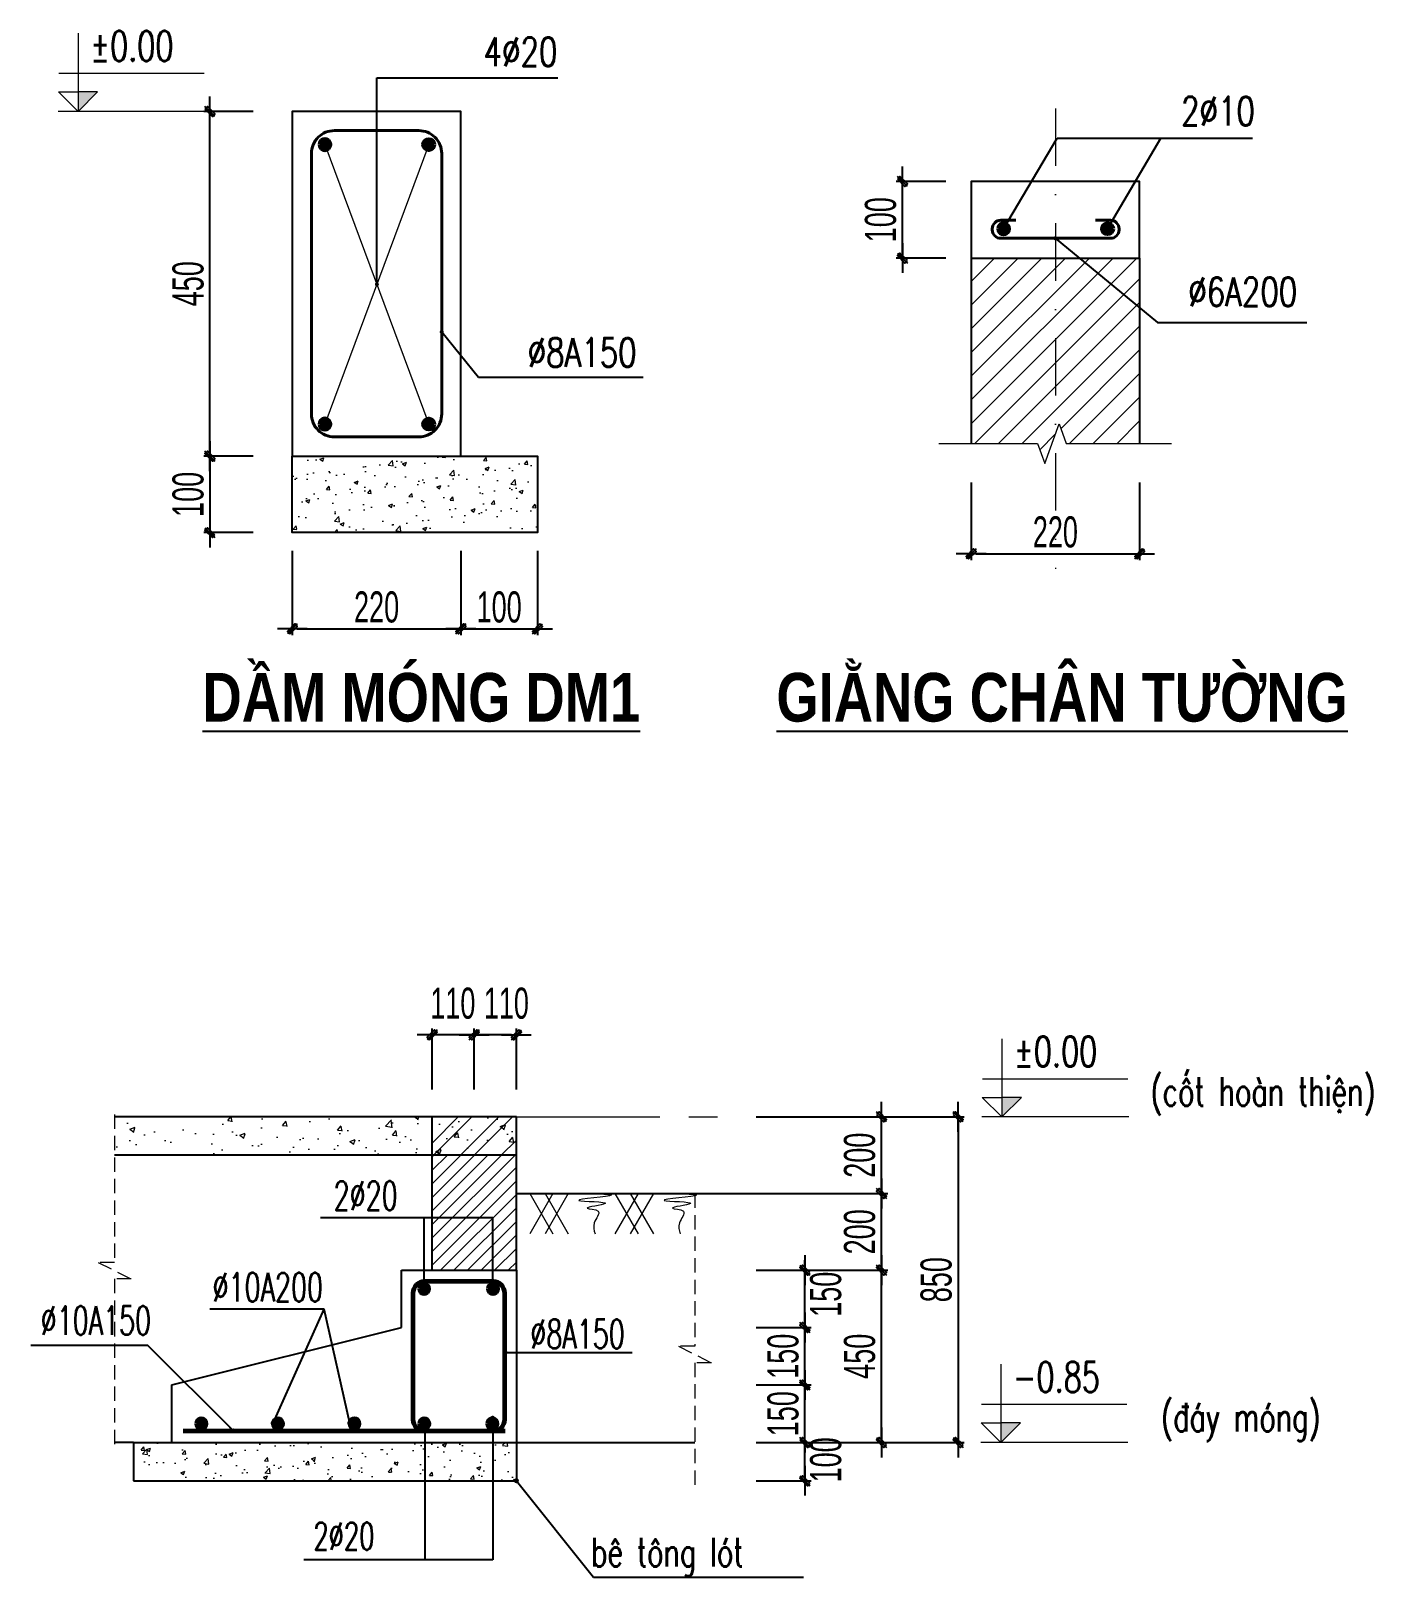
# Model space of a CAD drawing. Header units: millimetres. Extents: x 596422 to 1674380, y -367470 to 58862.
# Drawn here: x 1097898 to 1104902, y -51058 to -42983 of the extents above; entities that cross this region are included whole.
import ezdxf
from ezdxf.enums import TextEntityAlignment as Align

# ---------------------------------------------------------------- set-up
doc = ezdxf.new("R2010")
doc.units = ezdxf.units.MM
doc.header["$LTSCALE"] = 600
doc.header["$MEASUREMENT"] = 0
for name, pattern in [('CENTERX2', [4, 2.5, -0.5, 0.5, -0.5]), ('DASHDOT', [1, 0.5, -0.25, 0, -0.25]), ('HIDDEN', [0.375, 0.25, -0.125])]:
    doc.linetypes.add(name, pattern=pattern)
doc.layers.get('0').update_dxf_attribs({"lineweight": 0})
doc.layers.get('Defpoints').update_dxf_attribs({"lineweight": 0})
for name, color, linetype, lineweight in [('EG Dim', 8, 'Continuous', 18), ('EG Text2', 7, 'Continuous', 18), ('ISO', 33, 'Continuous', 15), ('LC Dim', 8, 'Continuous', 18), ('LC Hatch', 252, 'Continuous', 9), ('LC Hatch @ 1', 252, 'Continuous', 9), ('LC Khac', 4, 'Continuous', 9), ('LC Net dam2', 6, 'Continuous', 40), ('LC Net dam3', 1, 'Continuous', 60), ('LC Net manh', 9, 'Continuous', 5), ('LC Net thay', 7, 'Continuous', 25), ('LC Net truc', 79, 'DASHDOT', 13), ('LC Text1', 3, 'Continuous', 20), ('LC Text2', 7, 'Continuous', 25), ('MANH', 35, 'HIDDEN', 5)]:
    doc.layers.add(name, color=color, linetype=linetype, lineweight=lineweight)
doc.layers.add('Kichthuoc', color=9, linetype='Continuous')
doc.styles.add('EG 1', font='VHAVANB.TTF')
doc.styles.add('HOATBIF', font='hoatbif.shx', dxfattribs={"width": 0.65})
doc.styles.add('LC 3', font='vnsimli.shx', dxfattribs={"width": 0.75})
doc.styles.add('LC3', font='VHARIALB.TTF', dxfattribs={"width": 0.8})
doc.dimstyles.new('1-100', dxfattribs={"dimscale": 300, "dimtxt": 1.2, "dimasz": 0.25, "dimexe": 0.5, "dimexo": 0, "dimgap": 0.3, "dimtad": 1, "dimdec": 0, "dimzin": 0, "dimdsep": 46, "dimtxsty": 'HOATBIF', "dimblk1": 'DOT', "dimblk2": 'DOT', "dimsah": 1, "dimcen": -1, "dimdle": 1, "dimclrd": 256, "dimclre": 256, "dimclrt": 4, "dimadec": 3, "dimazin": 2, "dimtfac": 0.333333, "dimtdec": 0, "dimtix": 1, "dimtmove": 2, "dimatfit": 3, "dimldrblk": 'DOT', "dimfxl": 1, "dimtvp": 0.833333, "dimtolj": 1, "dimtzin": 0, "dimarcsym": 0})
doc.dimstyles.new('1-60', dxfattribs={"dimscale": 60, "dimtxt": 2.5, "dimasz": 0.35, "dimexe": 0.5, "dimexo": 0, "dimgap": 0.8, "dimtad": 1, "dimdec": 0, "dimzin": 0, "dimdsep": 46, "dimtxsty": 'HOATBIF', "dimblk1": 'DOT', "dimblk2": 'DOT', "dimsah": 1, "dimcen": -1, "dimdle": 1, "dimclrd": 256, "dimclre": 256, "dimclrt": 4, "dimadec": 3, "dimazin": 2, "dimtfac": 0.333333, "dimtdec": 0, "dimtix": 1, "dimtmove": 2, "dimatfit": 3, "dimldrblk": 'DOT', "dimfxl": 1, "dimtvp": 0.833333, "dimtolj": 1, "dimtzin": 0, "dimarcsym": 0})

# ---------------------------------------------------------------- blocks, each defined once
blk = doc.blocks.new('DOT')
at = {"layer": 'Kichthuoc'}
blk.add_line((-3, 0), (3, 0), dxfattribs=at)
at = {"layer": 'Kichthuoc', "color": 4}
blk.add_line((-1, -1), (1, 1), dxfattribs=at)
blk.add_lwpolyline([(0.5, 1), (-1, -0.5), (-0.5, -1), (1, 0.5)], close=True, dxfattribs=at)
blk = doc.blocks.new('*D1152')
at = {"layer": 'Defpoints', "color": 0, "transparency": 16777216}
for p in [(1101685, -50354.6), (1101939.9, -50354.6), (1101685, -50554.6)]:
    blk.add_point(p, dxfattribs=at)
at = {"layer": 'EG Dim', "lineweight": -2, "transparency": 16777216}
for p, q in [((1101685, -50354.6), (1101972.4, -50354.6)), ((1101939.9, -50528.6), (1101939.9, -50380.6)), ((1101685, -50554.6), (1101972.4, -50554.6))]:
    blk.add_line(p, q, dxfattribs=at)
at = {"layer": 'EG Dim', "lineweight": -2, "transparency": 16777216, "xscale": 26, "yscale": 26, "zscale": 26}
for p, rotation in [((1101939.9, -50354.6), 90), ((1101939.9, -50554.6), 270)]:
    blk.add_blockref('DOT', p, dxfattribs=dict(at, rotation=rotation))
at = {"layer": 'EG Dim', "color": 4, "transparency": 16777216, "insert": (1102049.2, -50445.6), "char_height": 162.5, "attachment_point": 5, "rotation": 90, "style": 'HOATBIF'}
blk.add_mtext('\\A1;100', dxfattribs=at)
blk = doc.blocks.new('_Dot')
at = {"color": 0, "linetype": 'ByBlock', "lineweight": -2}
blk.add_line((-0.5, 0), (-1, 0), dxfattribs=at)
at = {"color": 0, "linetype": 'ByBlock', "const_width": 0.5}
blk.add_lwpolyline([(-0.25, 0, 1), (0.25, 0, 1)], format="xyb", close=True, dxfattribs=at)
blk = doc.blocks.new('*D1153')
at = {"layer": 'Defpoints', "color": 0, "transparency": 16777216}
for p in [(1101685, -50054.6), (1101939.9, -50054.6), (1101685, -50354.6)]:
    blk.add_point(p, dxfattribs=at)
at = {"layer": 'EG Dim', "lineweight": -2, "transparency": 16777216}
for p, q in [((1101685, -50054.6), (1101972.4, -50054.6)), ((1101939.9, -50028.6), (1101939.9, -50002.6)), ((1101939.9, -50354.6), (1101939.9, -50054.6)), ((1101685, -50354.6), (1101972.4, -50354.6)), ((1101939.9, -50380.6), (1101939.9, -50406.6))]:
    blk.add_line(p, q, dxfattribs=at)
at = {"layer": 'EG Dim', "lineweight": -2, "transparency": 16777216, "xscale": 26, "yscale": 26, "zscale": 26}
for p, rotation in [((1101939.9, -50054.6), 270), ((1101939.9, -50354.6), 90)]:
    blk.add_blockref('DOT', p, dxfattribs=dict(at, rotation=rotation))
at = {"layer": 'EG Dim', "color": 4, "transparency": 16777216, "insert": (1101826.1, -50204.6), "char_height": 162.5, "attachment_point": 5, "rotation": 90, "style": 'HOATBIF'}
blk.add_mtext('\\A1;150', dxfattribs=at)
blk = doc.blocks.new('*D1154')
at = {"layer": 'Defpoints', "color": 0, "transparency": 16777216}
for p in [(1101685, -49754.6), (1101939.9, -49754.6), (1101685, -50054.6)]:
    blk.add_point(p, dxfattribs=at)
at = {"layer": 'EG Dim', "lineweight": -2, "transparency": 16777216}
for p, q in [((1101939.9, -49728.6), (1101939.9, -49702.6)), ((1101685, -49754.6), (1101972.4, -49754.6)), ((1101939.9, -50054.6), (1101939.9, -49754.6)), ((1101685, -50054.6), (1101972.4, -50054.6)), ((1101939.9, -50080.6), (1101939.9, -50106.6))]:
    blk.add_line(p, q, dxfattribs=at)
at = {"layer": 'EG Dim', "lineweight": -2, "transparency": 16777216, "xscale": 26, "yscale": 26, "zscale": 26}
for p, rotation in [((1101939.9, -49754.6), 270), ((1101939.9, -50054.6), 90)]:
    blk.add_blockref('DOT', p, dxfattribs=dict(at, rotation=rotation))
at = {"layer": 'EG Dim', "color": 4, "transparency": 16777216, "insert": (1101826.1, -49904.6), "char_height": 162.5, "attachment_point": 5, "rotation": 90, "style": 'HOATBIF'}
blk.add_mtext('\\A1;150', dxfattribs=at)
blk = doc.blocks.new('*D1155')
at = {"layer": 'Defpoints', "color": 0, "transparency": 16777216}
for p in [(1101685, -49454.6), (1101939.9, -49454.6), (1101685, -49754.6)]:
    blk.add_point(p, dxfattribs=at)
at = {"layer": 'EG Dim', "lineweight": -2, "transparency": 16777216}
for p, q in [((1101939.9, -49428.6), (1101939.9, -49402.6)), ((1101685, -49454.6), (1101972.4, -49454.6)), ((1101939.9, -49754.6), (1101939.9, -49454.6)), ((1101685, -49754.6), (1101972.4, -49754.6)), ((1101939.9, -49780.6), (1101939.9, -49806.6))]:
    blk.add_line(p, q, dxfattribs=at)
at = {"layer": 'EG Dim', "lineweight": -2, "transparency": 16777216, "xscale": 26, "yscale": 26, "zscale": 26}
for p, rotation in [((1101939.9, -49454.6), 270), ((1101939.9, -49754.6), 90)]:
    blk.add_blockref('DOT', p, dxfattribs=dict(at, rotation=rotation))
at = {"layer": 'EG Dim', "color": 4, "transparency": 16777216, "insert": (1102049.2, -49580.8), "char_height": 162.5, "attachment_point": 5, "rotation": 90, "style": 'HOATBIF'}
blk.add_mtext('\\A1;150', dxfattribs=at)
blk = doc.blocks.new('*D1156')
at = {"layer": 'Defpoints', "color": 0, "transparency": 16777216}
for p in [(1101685, -49454.6), (1102339.9, -49454.6), (1101685, -50354.6)]:
    blk.add_point(p, dxfattribs=at)
at = {"layer": 'EG Dim', "lineweight": -2, "transparency": 16777216}
for p, q in [((1101685, -49454.6), (1102372.4, -49454.6)), ((1102339.9, -50328.6), (1102339.9, -49480.6)), ((1101685, -50354.6), (1102372.4, -50354.6))]:
    blk.add_line(p, q, dxfattribs=at)
at = {"layer": 'EG Dim', "lineweight": -2, "transparency": 16777216, "xscale": 26, "yscale": 26, "zscale": 26}
for p, rotation in [((1102339.9, -49454.6), 90), ((1102339.9, -50354.6), 270)]:
    blk.add_blockref('DOT', p, dxfattribs=dict(at, rotation=rotation))
at = {"layer": 'EG Dim', "color": 4, "transparency": 16777216, "insert": (1102226.1, -49904.6), "char_height": 162.5, "attachment_point": 5, "rotation": 90, "style": 'HOATBIF'}
blk.add_mtext('\\A1;450', dxfattribs=at)
blk = doc.blocks.new('*D1157')
at = {"layer": 'Defpoints', "color": 0, "transparency": 16777216}
for p in [(1101685, -49054.6), (1102339.9, -49054.6), (1101685, -49454.6)]:
    blk.add_point(p, dxfattribs=at)
at = {"layer": 'EG Dim', "lineweight": -2, "transparency": 16777216}
for p, q in [((1101685, -49054.6), (1102372.4, -49054.6)), ((1102339.9, -49428.6), (1102339.9, -49080.6)), ((1101685, -49454.6), (1102372.4, -49454.6))]:
    blk.add_line(p, q, dxfattribs=at)
at = {"layer": 'EG Dim', "lineweight": -2, "transparency": 16777216, "xscale": 26, "yscale": 26, "zscale": 26}
for p, rotation in [((1102339.9, -49054.6), 90), ((1102339.9, -49454.6), 270)]:
    blk.add_blockref('DOT', p, dxfattribs=dict(at, rotation=rotation))
at = {"layer": 'EG Dim', "color": 4, "transparency": 16777216, "insert": (1102226.1, -49254.6), "char_height": 162.5, "attachment_point": 5, "rotation": 90, "style": 'HOATBIF'}
blk.add_mtext('\\A1;200', dxfattribs=at)
blk = doc.blocks.new('*D1158')
at = {"layer": 'Defpoints', "color": 0, "transparency": 16777216}
for p in [(1101685, -48654.6), (1102339.9, -48654.6), (1101685, -49054.6)]:
    blk.add_point(p, dxfattribs=at)
at = {"layer": 'EG Dim', "lineweight": -2, "transparency": 16777216}
for p, q in [((1101685, -48654.6), (1102372.4, -48654.6)), ((1102339.9, -49028.6), (1102339.9, -48680.6)), ((1101685, -49054.6), (1102372.4, -49054.6))]:
    blk.add_line(p, q, dxfattribs=at)
at = {"layer": 'EG Dim', "lineweight": -2, "transparency": 16777216, "xscale": 26, "yscale": 26, "zscale": 26}
for p, rotation in [((1102339.9, -48654.6), 90), ((1102339.9, -49054.6), 270)]:
    blk.add_blockref('DOT', p, dxfattribs=dict(at, rotation=rotation))
at = {"layer": 'EG Dim', "color": 4, "transparency": 16777216, "insert": (1102226.1, -48854.6), "char_height": 162.5, "attachment_point": 5, "rotation": 90, "style": 'HOATBIF'}
blk.add_mtext('\\A1;200', dxfattribs=at)
blk = doc.blocks.new('*D1159')
at = {"layer": 'Defpoints', "color": 0, "transparency": 16777216}
for p in [(1100212.9, -48225.6), (1100212.9, -48511.8), (1100432.9, -48511.8)]:
    blk.add_point(p, dxfattribs=at)
at = {"layer": 'EG Dim', "lineweight": -2, "transparency": 16777216}
for p, q in [((1100212.9, -48511.8), (1100212.9, -48193.1)), ((1100432.9, -48511.8), (1100432.9, -48193.1)), ((1100406.9, -48225.6), (1100238.9, -48225.6))]:
    blk.add_line(p, q, dxfattribs=at)
at = {"layer": 'EG Dim', "lineweight": -2, "transparency": 16777216, "xscale": 26, "yscale": 26, "zscale": 26, "rotation": 180}
blk.add_blockref('DOT', (1100212.9, -48225.6), dxfattribs=at)
at = {"layer": 'EG Dim', "lineweight": -2, "transparency": 16777216, "xscale": 26, "yscale": 26, "zscale": 26}
blk.add_blockref('DOT', (1100432.9, -48225.6), dxfattribs=at)
at = {"layer": 'EG Dim', "color": 4, "transparency": 16777216, "insert": (1100380.6, -48061.6), "char_height": 162.5, "attachment_point": 5, "style": 'HOATBIF'}
blk.add_mtext('\\A1;110', dxfattribs=at)
blk = doc.blocks.new('*D1163')
at = {"layer": 'Defpoints', "color": 0, "transparency": 16777216}
for p in [(1101685, -48654.6), (1101685, -50354.6), (1102739.9, -50354.6)]:
    blk.add_point(p, dxfattribs=at)
at = {"layer": 'EG Dim', "lineweight": -2, "transparency": 16777216}
for p, q in [((1101685, -48654.6), (1102772.4, -48654.6)), ((1102739.9, -48680.6), (1102739.9, -50328.6)), ((1101685, -50354.6), (1102772.4, -50354.6))]:
    blk.add_line(p, q, dxfattribs=at)
at = {"layer": 'EG Dim', "lineweight": -2, "transparency": 16777216, "xscale": 26, "yscale": 26, "zscale": 26}
for p, rotation in [((1102739.9, -48654.6), 90), ((1102739.9, -50354.6), 270)]:
    blk.add_blockref('DOT', p, dxfattribs=dict(at, rotation=rotation))
at = {"layer": 'EG Dim', "color": 4, "transparency": 16777216, "insert": (1102626.1, -49504.6), "char_height": 162.5, "attachment_point": 5, "rotation": 90, "style": 'HOATBIF'}
blk.add_mtext('\\A1;850', dxfattribs=at)
blk = doc.blocks.new('theptron1')
at = {"layer": 'LC Net dam3'}
for p, q in [((-0.5, 0), (0.5, 0)), ((-0.35, 0.35), (0.35, -0.35)), ((0.35, 0.35), (-0.35, -0.35)), ((0, 0.5), (0, -0.5))]:
    blk.add_line(p, q, dxfattribs=at)
blk.add_circle((0, 0), 0.5, dxfattribs=at)
blk = doc.blocks.new('*U347')
at = {"layer": 'LC Dim', "xscale": 37.50000000004875, "yscale": 37.50000000004875, "zscale": 37.50000000004875}
blk.add_blockref('theptron1', (0, 0), dxfattribs=at)
blk = doc.blocks.new('*U345')
at = {"layer": 'LC Dim', "xscale": 25.0000000000325, "yscale": 25.0000000000325, "zscale": 25.0000000000325}
blk.add_blockref('theptron1', (0, 0), dxfattribs=at)
blk = doc.blocks.new('mat dat')
at = {"layer": 'LC Net manh'}
for p, q in [((2, 0), (3.73, -3)), ((3.73, 0), (2, -3)), ((3.15, 0), (4.88, -3)), ((4.88, 0), (3.15, -3))]:
    blk.add_line(p, q, dxfattribs=at)
blk.add_spline([(0, 0), (-1.21, -0.12), (1.21, -0.52), (-0.75, -0.75), (0.58, -1.1), (-0.23, -1.33), (0.06, -2.19), (0, -3)], degree=3, dxfattribs=at)
blk = doc.blocks.new('CT')
at = {"layer": 'LC Khac'}
blk.add_hatch(color=252, dxfattribs=at).paths.add_polyline_path([(3.25, 1.6), (1.64, 1.6), (1.64, 0)])
at = {"layer": 'LC Khac', "color": 9, "ltscale": 50}
for p, q in [((0.05, 3.14), (12, 3.14)), ((12.09, 0), (0, 0))]:
    blk.add_line(p, q, dxfattribs=at)
for points in [[(1.64, 6.43), (1.64, 0)], [(1.64, 0), (0.03, 1.6), (1.64, 1.6)], [(1.64, 0), (3.25, 1.6), (1.64, 1.6)]]:
    blk.add_lwpolyline(points, dxfattribs=at)
at = {"layer": 'LC Khac', "color": 3, "style": 'LC 3', "width": 0.75}
blk.add_attdef('CT', (1.91, 3.5), '', height=2.2, dxfattribs=at)
blk = doc.blocks.new('*D1164')
at = {"layer": 'Defpoints', "color": 0, "transparency": 16777216}
for p in [(1099992.9, -48225.6), (1099992.9, -48511.8), (1100212.9, -48511.8)]:
    blk.add_point(p, dxfattribs=at)
at = {"layer": 'EG Dim', "lineweight": -2, "transparency": 16777216}
for p, q in [((1099992.9, -48511.8), (1099992.9, -48193.1)), ((1100212.9, -48511.8), (1100212.9, -48193.1)), ((1100186.9, -48225.6), (1100018.9, -48225.6))]:
    blk.add_line(p, q, dxfattribs=at)
at = {"layer": 'EG Dim', "lineweight": -2, "transparency": 16777216, "xscale": 26, "yscale": 26, "zscale": 26, "rotation": 180}
blk.add_blockref('DOT', (1099992.9, -48225.6), dxfattribs=at)
at = {"layer": 'EG Dim', "lineweight": -2, "transparency": 16777216, "xscale": 26, "yscale": 26, "zscale": 26}
blk.add_blockref('DOT', (1100212.9, -48225.6), dxfattribs=at)
at = {"layer": 'EG Dim', "color": 4, "transparency": 16777216, "insert": (1100101.1, -48061.6), "char_height": 162.5, "attachment_point": 5, "style": 'HOATBIF'}
blk.add_mtext('\\A1;110', dxfattribs=at)
blk = doc.blocks.new('thep tron 2')
at = {"layer": 'LC Net dam3'}
for p, q in [((-0.41, 0.5), (0.41, 0.5)), ((0.29, 0.79), (-0.29, 0.21)), ((-0.29, 0.79), (0.29, 0.21)), ((0, 0.91), (0, 0.09))]:
    blk.add_line(p, q, dxfattribs=at)
blk.add_circle((0, 0.5), 0.408, dxfattribs=at)
blk = doc.blocks.new('*D1165')
at = {"layer": 'Defpoints', "color": 0, "transparency": 16777216}
for p in [(1102449.2, -43768.7), (1102675.2, -43768.7), (1102675.2, -44168.9)]:
    blk.add_point(p, dxfattribs=at)
at = {"layer": 'EG Dim', "lineweight": -2, "transparency": 16777216}
for p, q in [((1102675.2, -43768.7), (1102416.7, -43768.7)), ((1102449.2, -44142.9), (1102449.2, -43794.7)), ((1102675.2, -44168.9), (1102416.7, -44168.9))]:
    blk.add_line(p, q, dxfattribs=at)
at = {"layer": 'EG Dim', "lineweight": -2, "transparency": 16777216, "xscale": 26, "yscale": 26, "zscale": 26}
for p, rotation in [((1102449.2, -43768.7), 90), ((1102449.2, -44168.9), 270)]:
    blk.add_blockref('DOT', p, dxfattribs=dict(at, rotation=rotation))
at = {"layer": 'EG Dim', "color": 4, "transparency": 16777216, "insert": (1102335.5, -43968.8), "char_height": 162.5, "attachment_point": 5, "rotation": 90, "style": 'HOATBIF'}
blk.add_mtext('\\A1;100', dxfattribs=at)
blk = doc.blocks.new('*D1166')
at = {"layer": 'Defpoints', "color": 0, "transparency": 16777216}
for p in [(1102807.8, -45341.4), (1103688.1, -45341.4), (1103688.1, -45714)]:
    blk.add_point(p, dxfattribs=at)
at = {"layer": 'EG Dim', "lineweight": -2, "transparency": 16777216}
for p, q in [((1102807.8, -45341.4), (1102807.8, -45746.5)), ((1103688.1, -45341.4), (1103688.1, -45746.5)), ((1102833.8, -45714), (1103662.1, -45714))]:
    blk.add_line(p, q, dxfattribs=at)
at = {"layer": 'EG Dim', "lineweight": -2, "transparency": 16777216, "xscale": 26, "yscale": 26, "zscale": 26, "rotation": 180}
blk.add_blockref('DOT', (1102807.8, -45714), dxfattribs=at)
at = {"layer": 'EG Dim', "lineweight": -2, "transparency": 16777216, "xscale": 26, "yscale": 26, "zscale": 26}
blk.add_blockref('DOT', (1103688.1, -45714), dxfattribs=at)
at = {"layer": 'EG Dim', "color": 4, "transparency": 16777216, "insert": (1103248, -45600.2), "char_height": 162.5, "attachment_point": 5, "style": 'HOATBIF'}
blk.add_mtext('\\A1;220', dxfattribs=at)
blk = doc.blocks.new('*D1167')
at = {"layer": 'Defpoints', "color": 0, "transparency": 16777216}
for p in [(1098832.7, -43403.2), (1099058.7, -43403.2), (1099058.7, -45203.2)]:
    blk.add_point(p, dxfattribs=at)
at = {"layer": 'EG Dim', "lineweight": -2, "transparency": 16777216}
for p, q in [((1099058.7, -43403.2), (1098800.2, -43403.2)), ((1098832.7, -45177.2), (1098832.7, -43429.2)), ((1099058.7, -45203.2), (1098800.2, -45203.2))]:
    blk.add_line(p, q, dxfattribs=at)
at = {"layer": 'EG Dim', "lineweight": -2, "transparency": 16777216, "xscale": 26, "yscale": 26, "zscale": 26}
for p, rotation in [((1098832.7, -43403.2), 90), ((1098832.7, -45203.2), 270)]:
    blk.add_blockref('DOT', p, dxfattribs=dict(at, rotation=rotation))
at = {"layer": 'EG Dim', "color": 4, "transparency": 16777216, "insert": (1098718.9, -44303.2), "char_height": 162.5, "attachment_point": 5, "rotation": 90, "style": 'HOATBIF'}
blk.add_mtext('\\A1;450', dxfattribs=at)
blk = doc.blocks.new('*D1168')
at = {"layer": 'Defpoints', "color": 0, "transparency": 16777216}
for p in [(1099262.8, -45698.5), (1100143.1, -45698.5), (1100143.1, -46106)]:
    blk.add_point(p, dxfattribs=at)
at = {"layer": 'EG Dim', "lineweight": -2, "transparency": 16777216}
for p, q in [((1099262.8, -45698.5), (1099262.8, -46138.5)), ((1100143.1, -45698.5), (1100143.1, -46138.5)), ((1099288.8, -46106), (1100117.1, -46106))]:
    blk.add_line(p, q, dxfattribs=at)
at = {"layer": 'EG Dim', "lineweight": -2, "transparency": 16777216, "xscale": 26, "yscale": 26, "zscale": 26, "rotation": 180}
blk.add_blockref('DOT', (1099262.8, -46106), dxfattribs=at)
at = {"layer": 'EG Dim', "lineweight": -2, "transparency": 16777216, "xscale": 26, "yscale": 26, "zscale": 26}
blk.add_blockref('DOT', (1100143.1, -46106), dxfattribs=at)
at = {"layer": 'EG Dim', "color": 4, "transparency": 16777216, "insert": (1099703, -45992.2), "char_height": 162.5, "attachment_point": 5, "style": 'HOATBIF'}
blk.add_mtext('\\A1;220', dxfattribs=at)
blk = doc.blocks.new('*D1169')
at = {"layer": 'Defpoints', "color": 0, "transparency": 16777216}
for p in [(1099058.7, -45203.2), (1098832.7, -45603.2), (1099058.7, -45603.2)]:
    blk.add_point(p, dxfattribs=at)
at = {"layer": 'EG Dim', "lineweight": -2, "transparency": 16777216}
for p, q in [((1099058.7, -45203.2), (1098800.2, -45203.2)), ((1098832.7, -45229.2), (1098832.7, -45577.2)), ((1099058.7, -45603.2), (1098800.2, -45603.2))]:
    blk.add_line(p, q, dxfattribs=at)
at = {"layer": 'EG Dim', "lineweight": -2, "transparency": 16777216, "xscale": 26, "yscale": 26, "zscale": 26}
for p, rotation in [((1098832.7, -45203.2), 90), ((1098832.7, -45603.2), 270)]:
    blk.add_blockref('DOT', p, dxfattribs=dict(at, rotation=rotation))
at = {"layer": 'EG Dim', "color": 4, "transparency": 16777216, "insert": (1098718.9, -45403.2), "char_height": 162.5, "attachment_point": 5, "rotation": 90, "style": 'HOATBIF'}
blk.add_mtext('\\A1;100', dxfattribs=at)
blk = doc.blocks.new('*D1170')
at = {"layer": 'Defpoints', "color": 0, "transparency": 16777216}
for p in [(1100143.1, -45698.5), (1100543.1, -45698.5), (1100543.1, -46106)]:
    blk.add_point(p, dxfattribs=at)
at = {"layer": 'EG Dim', "lineweight": -2, "transparency": 16777216}
for p, q in [((1100143.1, -45698.5), (1100143.1, -46138.5)), ((1100543.1, -45698.5), (1100543.1, -46138.5)), ((1100169.1, -46106), (1100517.1, -46106))]:
    blk.add_line(p, q, dxfattribs=at)
at = {"layer": 'EG Dim', "lineweight": -2, "transparency": 16777216, "xscale": 26, "yscale": 26, "zscale": 26, "rotation": 180}
blk.add_blockref('DOT', (1100143.1, -46106), dxfattribs=at)
at = {"layer": 'EG Dim', "lineweight": -2, "transparency": 16777216, "xscale": 26, "yscale": 26, "zscale": 26}
blk.add_blockref('DOT', (1100543.1, -46106), dxfattribs=at)
at = {"layer": 'EG Dim', "color": 4, "transparency": 16777216, "insert": (1100343.1, -45992.2), "char_height": 162.5, "attachment_point": 5, "style": 'HOATBIF'}
blk.add_mtext('\\A1;100', dxfattribs=at)
blk = doc.blocks.new('TIEUDE1')
at = {"layer": 'EG Text2', "color": 7, "style": 'EG 1'}
blk.add_attdef('TIªU§Ò', text='', height=5, dxfattribs=at).set_placement((0, 0), align=Align.BOTTOM_CENTER)
blk.add_attdef('TL', text='', height=3, dxfattribs=at).set_placement((0, -2), align=Align.TOP_CENTER)

msp = doc.modelspace()

# ---------------------------------------------------------------- hatches: boundary and pattern name
at = {"layer": 'LC Hatch'}
h = msp.add_hatch(dxfattribs=at)
h.set_pattern_fill('AR-CONC', color=256, scale=30, style=0)
h.set_pattern_definition([(50, (1099482.82, -45603.22), (215.178, -18.826), [22.5, -247.5]), (355, (1099482.82, -45603.22), (-41.625, 225.658), [18, -198]), (100.451, (1099500.75, -45604.78), (173.553, 206.83), [19.122, -210.343]), (46.184, (1099482.82, -45543.22), (320.17, -49.656), [33.75, -371.25]), (96.636, (1099509.5, -45547.35), (280.4, 292.235), [28.68, -315.514]), (351.184, (1099482.8, -45543.2), (280.4, 292.24), [27, -297]), (21, (1099512.82, -45558.22), (179.072, -120.786), [22.5, -247.5]), (326, (1099512.82, -45558.22), (72.995, 217.545), [18, -198]), (71.451, (1099527.74, -45568.28), (252.067, 96.76), [19.122, -210.343]), (37.5, (1099482.816, -45603.215), (3.648, 99.868), [0, -195.6, 0, -201, 0, -198.75]), (7.5, (1099482.82, -45603.22), (78.921, 118.324), [0, -114.6, 0, -191.1, 0, -75.75]), (327.5, (1099415.916, -45603.215), (160.147, -6.7665), [0, -75, 0, -234, 0, -310.5]), (317.5, (1099385.92, -45603.22), (174.956, 30.031), [0, -97.5, 0, -155.4, 0, -220.5])])
h.paths.add_polyline_path([(1100543.1, -45603.2), (1100543.1, -45203.2), (1099262.8, -45203.2), (1099262.8, -45603.2)])
at = {"layer": 'LC Hatch', "ltscale": 0.5}
h = msp.add_hatch(dxfattribs=at)
h.set_pattern_fill('AR-CONC', color=256, scale=40)
h.set_pattern_definition([(50, (-3125547.33, 558624.28), (286.904073, -25.100854), [30, -330]), (355, (-3125547.33, 558624.28), (-55.500533, 300.876853), [24, -264]), (100.4514, (-3125523.42, 558622.2), (231.403753, 275.775817), [25.496076, -280.456845]), (46.1842, (-3125547.33, 558704.28), (426.89642, -66.207606), [45, -495]), (96.6356, (-3125511.76, 558698.76), (373.865082, 389.64715), [38.244115, -420.6852]), (351.1842, (-3125547.33, 558704.3), (373.86478, 389.64744), [36, -396]), (21, (-3125507.33, 558684.28), (238.762821, -161.047556), [30, -330]), (326, (-3125507.33, 558684.28), (97.326133, 290.060018), [24, -264]), (71.4514, (-3125487.43, 558670.86), (336.089051, 129.012199), [25.496076, -280.456845]), (37.5, (-3125547.33, 558624.28), (4.8639421, 133.1575415), [0, -260.8, 0, -268, 0, -265]), (7.5, (-3125547.33, 558624.28), (105.227815, 157.7646848), [0, -152.8, 0, -254.8, 0, -101]), (327.5, (-3125636.53, 558624.28), (213.5289745, -9.0219487), [0, -100, 0, -312, 0, -414]), (317.5, (-3125676.53, 558624.28), (233.274468, 40.041993), [0, -130, 0, -207.2, 0, -294])])
h.paths.add_polyline_path([(1098334.8, -48854.6), (1098334.8, -48654.6), (1099975.4, -48654.6), (1099975.4, -48854.6)])
at = {"layer": 'LC Hatch', "ltscale": 2}
h = msp.add_hatch(dxfattribs=at)
h.set_pattern_fill('BTCT', color=256, scale=40)
h.set_pattern_definition([(50, (-3379553, 99535.4), (286.904073, -25.100854), [30, -330]), (355, (-3379553, 99535.4), (-55.500533, 300.876853), [24, -264]), (100.4514, (-3379529.09, 99533.3), (231.403753, 275.775817), [25.496076, -280.456845]), (46.1842, (-3379553, 99615.4), (426.89642, -66.207606), [45, -495]), (96.6356, (-3379517.4, 99609.9), (373.865082, 389.64715), [38.244115, -420.6852]), (351.1842, (-3379553, 99615.4), (373.86478, 389.64744), [36, -396]), (21, (-3379513, 99595.4), (238.762821, -161.047556), [30, -330]), (326, (-3379513, 99595.4), (97.326133, 290.060018), [24, -264]), (71.4514, (-3379493.1, 99581.98), (336.089051, 129.012199), [25.496076, -280.456845]), (37.5, (-3379552.99, 99535.4), (4.8639421, 133.1575415), [0, -260.8, 0, -268, 0, -265]), (7.5, (-3379553, 99535.4), (105.227815, 157.7646848), [0, -152.8, 0, -254.8, 0, -101]), (327.5, (-3379642.19, 99535.4), (213.5289745, -9.0219487), [0, -100, 0, -312, 0, -414]), (317.5, (-3379682.2, 99535.4), (233.274468, 40.041993), [0, -130, 0, -207.2, 0, -294]), (45, (-3379553, 99535.4), (-106.066017, 106.066017), []), (45, (-3379482.28, 99535.4), (-106.066017, 106.066017), [])])
h.paths.add_polyline_path([(1099992.9, -48654.6), (1100432.9, -48654.6), (1100432.9, -48854.6), (1099992.9, -48854.6)])
h = msp.add_hatch(dxfattribs=at)
h.set_pattern_fill('BTLOT', color=256, scale=30, style=0, pattern_type=2)
h.set_pattern_definition([(50, (250308.68, 359719.96), (215.178055, -18.82564), [22.5, -247.5]), (355, (250308.68, 359719.96), (-41.6254, 225.65764), [18, -198]), (100.451444, (250326.61, 359718.39), (173.552654, 206.831997), [19.12206, -210.342634]), (46.1842, (250308.68, 359779.96), (320.1724, -49.655784), [33.75, -371.25]), (96.635635, (250335.36, 359775.82), (280.39858, 292.23558), [28.6831, -315.51413]), (351.184164, (250308.68, 359779.96), (280.39858, 292.23558), [27, -297]), (21, (250338.68, 359764.96), (179.072116, -120.785667), [22.5, -247.5]), (326, (250338.68, 359764.96), (72.9946, 217.545014), [18, -198]), (71.451445, (250353.6, 359754.9), (252.066713, 96.759346), [19.122057, -210.342634]), (37.5, (250308.68, 359719.96), (3.6479566, 99.868156), [0, -195.6, 0, -201, 0, -198.75]), (7.5, (250308.68, 359719.96), (78.920861, 118.323514), [0, -114.6, 0, -191.1, 0, -75.75]), (327.5, (250241.78, 359719.96), (160.146731, -6.7664615), [0, -75, 0, -234, 0, -310.5]), (317.5, (250211.78, 359719.96), (174.95585, 30.031495), [0, -97.5, 0, -155.4, 0, -220.5])])
h.paths.add_polyline_path([(1098432.9, -50554.6), (1098432.9, -50354.6), (1100432.9, -50354.6), (1100432.9, -50554.6)])
at = {"layer": 'LC Hatch @ 1'}
h = msp.add_hatch(dxfattribs=at)
h.set_pattern_fill('ANSI31', color=256, scale=700)
h.set_pattern_definition([(45, (269226.395, 6275.72), (-61.871843, 61.871843), [])])
h.paths.add_polyline_path([(1103267.2, -45035), (1103304.8, -45138.1), (1103688.1, -45138.1), (1103688.1, -44168.9), (1102807.8, -44168.9), (1102807.8, -45138.1), (1103154.7, -45138.1), (1103192.2, -45241.2)])
h = msp.add_hatch(dxfattribs=at)
h.set_pattern_fill('ANSI31', color=256, scale=400)
h.set_pattern_definition([(45, (385386.1, -68524.82), (-35.355339, 35.355339), [])])
h.paths.add_polyline_path([(1100432.9, -48855.5), (1099992.9, -48855.5), (1099992.9, -49455.5), (1100432.9, -49455.5)])

# ---------------------------------------------------------------- linework, layer by layer
at = {"layer": 'ISO', "linetype": 'Continuous'}
msp.add_lwpolyline([(1102638.6, -45138.1), (1103154.7, -45138.1), (1103192.2, -45241.2), (1103267.2, -45035), (1103304.8, -45138.1), (1103853.8, -45138.1)], dxfattribs=at)
at = {"layer": 'LC Dim'}
for p, q in [((1099432.9, -43576.2), (1099975.6, -45036.1)), ((1099975.6, -43576.2), (1099432.9, -45036.1))]:
    msp.add_line(p, q, dxfattribs=at)
at = {"layer": 'LC Net dam2'}
msp.add_lwpolyline([(1099482.8, -45103.2), (1099923.1, -45103.2, 0.414214), (1100043.1, -44983.2), (1100043.1, -43623.2, 0.414214), (1099923.1, -43503.2), (1099482.8, -43503.2, 0.414214), (1099362.8, -43623.2), (1099362.8, -44983.2, 0.414214)], format="xyb", close=True, dxfattribs=at)
msp.add_lwpolyline([(1103456.7, -43971.3), (1103535.6, -43971.3, -0.414214), (1103580.5, -44016.2), (1103580.5, -44021.2, -0.414214), (1103535.6, -44066), (1103036.3, -44066), (1102963.2, -44066, -0.414214), (1102918.4, -44021.2), (1102918.4, -44016.2, -0.414214), (1102963.2, -43971.3), (1103042.2, -43971.3)], format="xyb", dxfattribs=at)
at = {"layer": 'LC Net dam3', "ltscale": 2}
msp.add_line((1098692.9, -50294.6), (1100373.9, -50294.6), dxfattribs=at)
msp.add_lwpolyline([(1099892.9, -50234.6, 0.414214), (1099952.9, -50294.6), (1100312.9, -50294.6, 0.414214), (1100372.9, -50234.6), (1100372.9, -49574.6, 0.414214), (1100312.9, -49514.6), (1099952.9, -49514.6, 0.414214), (1099892.9, -49574.6), (1099892.9, -50234.6)], format="xyb", dxfattribs=at)
at = {"layer": 'LC Net thay'}
for p, q in [((1102807.8, -44168.9), (1102807.8, -45138.1)), ((1103688.1, -44168.9), (1103688.1, -45138.1)), ((1099262.8, -44403.3), (1099262.8, -45203.2)), ((1099662.8, -45203.2), (1100543.1, -45203.2)), ((1099992.9, -49454.6), (1099992.9, -48654.6)), ((1100432.9, -49454.6), (1100432.9, -48654.6))]:
    msp.add_line(p, q, dxfattribs=at)
at = {"layer": 'LC Net thay', "ltscale": 0.5}
for p, q in [((1099992.9, -48654.6), (1098334.8, -48654.6)), ((1099992.9, -48854.6), (1098334.8, -48854.6)), ((1098432.9, -50354.6), (1098334.8, -50354.6)), ((1100432.9, -50354.6), (1101365.6, -50354.6))]:
    msp.add_line(p, q, dxfattribs=at)
at = {"layer": 'LC Net thay', "ltscale": 2}
for p, q in [((1100432.9, -49054.6), (1101764.2, -49054.6)), ((1099832.9, -49754.6), (1099832.9, -49454.6)), ((1099832.9, -49454.6), (1100432.9, -49454.6)), ((1100432.9, -49454.6), (1100432.9, -50354.6)), ((1098632.9, -50054.6), (1099832.9, -49754.6)), ((1098632.9, -50354.6), (1098632.9, -50054.6)), ((1098432.9, -50354.6), (1100432.9, -50354.6)), ((1098432.9, -50354.6), (1098432.9, -50554.6)), ((1100432.9, -50354.6), (1100432.9, -50554.6)), ((1098432.9, -50554.6), (1100432.9, -50554.6)), ((1098432.9, -50554.6), (1100432.9, -50554.6))]:
    msp.add_line(p, q, dxfattribs=at)
at = {"layer": 'LC Net thay'}
msp.add_lwpolyline([(1100143.1, -45203.2), (1100143.1, -43403.2), (1099262.8, -43403.2), (1099262.8, -45203.2), (1100143.1, -45203.2), (1100143.1, -43676.7)], dxfattribs=at)
for points in [[(1102807.8, -44168.9), (1103688.1, -44168.9), (1103688.1, -43768.7), (1102807.8, -43768.7)], [(1099262.8, -45203.2), (1100543.1, -45203.2), (1100543.1, -45603.2), (1099262.8, -45603.2)]]:
    msp.add_lwpolyline(points, close=True, dxfattribs=at)
at = {"layer": 'LC Net truc'}
msp.add_line((1103247.9, -43387.1), (1103247.9, -45792.1), dxfattribs=at)
at = {"layer": 'LC Net truc', "linetype": 'CENTERX2', "ltscale": 0.5}
msp.add_line((1100432.9, -48654.6), (1101584.4, -48654.6), dxfattribs=at)
at = {"layer": 'LC Text2'}
for p, q in [((1100432.9, -48654.6), (1099772.9, -48654.6)), ((1100432.9, -48854.6), (1099772.9, -48854.6))]:
    msp.add_line(p, q, dxfattribs=at)
at = {"layer": 'MANH', "ltscale": 0.5}
for points in [[(1098334.8, -48641.1), (1098334.8, -49414.7), (1098249.1, -49414.7), (1098420.5, -49500.5), (1098334.8, -49500.5), (1098334.8, -50371.6)], [(1101365.6, -49054.6), (1101365.6, -49852.6), (1101279.9, -49852.6), (1101451.3, -49938.3), (1101365.6, -49938.3), (1101365.6, -50582.4)]]:
    msp.add_lwpolyline(points, dxfattribs=at)

# ---------------------------------------------------------------- block references
at = {"layer": 'LC Dim', "color": 0, "linetype": 'ByBlock', "lineweight": -2, "xscale": -2, "yscale": 2, "zscale": 2, "rotation": 90}
for p in [(1099951.2, -49552.2), (1100311.1, -49552.2)]:
    msp.add_blockref('*U345', p, dxfattribs=at)
at = {"layer": 'LC Dim', "color": 0, "linetype": 'ByBlock', "lineweight": -2, "transparency": 16777216, "xscale": -1.333333333333333, "yscale": 1.333333333333333, "zscale": 1.333333333333333}
for p in [(1098787.6, -50256.6), (1098787.6, -50256.6), (1099187.6, -50256.6), (1099587.6, -50256.6)]:
    msp.add_blockref('*U347', p, dxfattribs=at)
at = {"layer": 'LC Dim', "color": 0, "linetype": 'ByBlock', "lineweight": -2, "xscale": -1.333333333333333, "yscale": 1.333333333333333, "zscale": 1.333333333333333}
for p in [(1099951.7, -50256.6), (1100307.6, -50256.6)]:
    msp.add_blockref('*U347', p, dxfattribs=at)
at = {"layer": 'LC Khac', "xscale": -70.0000000000776, "yscale": 70.00000000009102, "zscale": 70.00000000009102}
for p in [(1100844, -49054.5), (1101289.1, -49054.5)]:
    msp.add_blockref('mat dat', p, dxfattribs=at)
at = {"layer": 'LC Net dam2'}
for p, xscale, yscale, zscale in [((1099432.9, -43609.1), -65.76894616850768, 65.76894616844947, 65.76894616841341), ((1099975.6, -43609.1), 65.76894616850768, 65.76894616850768, 65.76894616850768), ((1102977.9, -44049.1), -65.76894616850768, 65.76894616844947, 65.76894616841341), ((1103520.6, -44049.1), 65.76894616850768, 65.76894616850768, 65.76894616850768), ((1099432.9, -45069), -65.76894616850768, 65.76894616844947, 65.76894616841341), ((1099975.6, -45069), 65.76894616850768, 65.76894616850768, 65.76894616850768)]:
    msp.add_blockref('thep tron 2', p, dxfattribs=dict(at, xscale=xscale, yscale=yscale, zscale=zscale))
at = {"layer": 'LC Text1'}
ref = msp.add_blockref('CT', (1098039.7, -43403.2), dxfattribs=dict(at, xscale=63.5, yscale=63.5, zscale=63.5))
ref.add_attrib('CT', '%%P0.00', (1098207.3, -43140.3), dxfattribs={"color": 3, "height": 157.49, "style": 'LC 3', "width": 0.7})
ref = msp.add_blockref('CT', (1102864.4, -48654.6), dxfattribs=dict(at, xscale=63.5, yscale=63.5, zscale=63.5))
ref.add_attrib('CT', '%%P0.00', (1103032, -48391.7), dxfattribs={"color": 3, "height": 157.49, "style": 'LC 3', "width": 0.7})
ref = msp.add_blockref('CT', (1102859, -50354.6), dxfattribs=dict(at, xscale=63.5, yscale=63.5, zscale=63.5))
ref.add_attrib('CT', '-0.85', (1103026.6, -50091.7), dxfattribs={"color": 3, "height": 157.49, "style": 'LC 3', "width": 0.7})
at = {"layer": 'LC Text2'}
ref = msp.add_blockref('TIEUDE1', (1099936.9, -46666), dxfattribs=dict(at, xscale=51.57388316160844, yscale=51.57388316160844, zscale=51.57388316160844))
ref.add_attrib('TIªU§Ò', '%%UdÇm mãng dm1', dxfattribs={"color": 7, "height": 253.971, "style": 'LC3', "width": 0.8}).set_placement((1099936.9, -46666), align=Align.BOTTOM_CENTER)
ref = msp.add_blockref('TIEUDE1', (1103283.2, -46666), dxfattribs=dict(at, xscale=51.57388316160844, yscale=51.57388316160844, zscale=51.57388316160844))
ref.add_attrib('TIªU§Ò', '%%Ugi»ng ch©n t\xadêng', dxfattribs={"color": 7, "height": 253.971, "style": 'LC3', "width": 0.8}).set_placement((1103283.2, -46666), align=Align.BOTTOM_CENTER)

# ---------------------------------------------------------------- texts
at = {"layer": 'LC Text1', "color": 3, "style": 'LC 3', "width": 0.7}
for s, p in [('(cèt hoµn thiÖn)', (1103745.5, -48597.3)), ('(®¸y mãng)', (1103800.7, -50297.3)), ('bª t«ng lãt', (1100823.6, -51003.1))]:
    msp.add_text(s, height=150, dxfattribs=at).set_placement(p)
at = {"layer": 'LC Text2', "linetype": 'ByBlock', "style": 'LC 3'}
for s, height, width, p in [('4%%C20', 150, 0.75, (1100261.7, -43166.6)), ('2%%C10', 150, 0.75, (1103904.6, -43476.5)), ('%%C6A200', 150, 0.75, (1103942.3, -44419.9)), ('%%C8A150', 150, 0.75, (1100492.2, -44737.2)), ('2%%C20', 150, 0.65, (1099478.6, -49140.7)), ('%%C10A200', 150, 0.65, (1098846.1, -49618.4)), ('%%C10A150', 150, 0.65, (1097948.5, -49792.1)), ('%%C8A150', 150, 0.65, (1100506, -49863.2)), ('2%%C20', 142.93, 0.65, (1099373.2, -50915.1))]:
    msp.add_text(s, height=height, dxfattribs=dict(at, width=width)).set_placement(p)

# ---------------------------------------------------------------- dimensions: what is measured, and where the dimension line sits
at = {"layer": 'EG Dim'}
for base, p1, p2, override, picture, middle in [((1098832.7, -43403.2), (1099058.7, -45203.2), (1099058.7, -43403.2), {"dimscale": 65, "dimtxt": 2.5, "dimasz": 0.4, "dimgap": 0.5, "dimlfac": 0.25}, '*D1167', (1098718.9, -44303.2)), ((1102449.2, -43768.7), (1102675.2, -44168.9), (1102675.2, -43768.7), {"dimscale": 65, "dimtxt": 2.5, "dimasz": 0.4, "dimgap": 0.5, "dimlfac": 0.25}, '*D1165', (1102335.5, -43968.8)), ((1098832.7, -45603.2), (1099058.7, -45203.2), (1099058.7, -45603.2), {"dimscale": 65, "dimtxt": 2.5, "dimasz": 0.4, "dimgap": 0.5, "dimlfac": 0.25}, '*D1169', (1098718.9, -45403.2)), ((1102339.9, -48654.6), (1101685, -49054.6), (1101685, -48654.6), {"dimscale": 65, "dimtxt": 2.5, "dimasz": 0.4, "dimgap": 0.5, "dimlfac": 0.5}, '*D1158', (1102226.1, -48854.6)), ((1102739.9, -50354.6), (1101685, -48654.6), (1101685, -50354.6), {"dimscale": 65, "dimtxt": 2.5, "dimasz": 0.4, "dimgap": 0.5, "dimlfac": 0.5}, '*D1163', (1102626.1, -49504.6)), ((1102339.9, -49054.6), (1101685, -49454.6), (1101685, -49054.6), {"dimscale": 65, "dimtxt": 2.5, "dimasz": 0.4, "dimgap": 0.5, "dimlfac": 0.5}, '*D1157', (1102226.1, -49254.6)), ((1102339.9, -49454.6), (1101685, -50354.6), (1101685, -49454.6), {"dimscale": 65, "dimtxt": 2.5, "dimasz": 0.4, "dimgap": 0.5, "dimlfac": 0.5}, '*D1156', (1102226.1, -49904.6)), ((1101939.9, -49754.6), (1101685, -50054.6), (1101685, -49754.6), {"dimscale": 65, "dimtxt": 2.5, "dimasz": 0.4, "dimgap": 0.5, "dimlfac": 0.5}, '*D1154', (1101826.1, -49904.6)), ((1101939.9, -50054.6), (1101685, -50354.6), (1101685, -50054.6), {"dimscale": 65, "dimtxt": 2.5, "dimasz": 0.4, "dimgap": 0.5, "dimlfac": 0.5}, '*D1153', (1101826.1, -50204.6))]:
    dim = msp.add_linear_dim(base=base, p1=p1, p2=p2, angle=90, dimstyle='1-100', override=override, dxfattribs=at)
    dim.commit()
    dim.dimension.update_dxf_attribs({"geometry": picture, "text_midpoint": middle})
for base, p1, p2, picture, middle in [((1103688.1, -45714), (1102807.8, -45341.4), (1103688.1, -45341.4), '*D1166', (1103248, -45600.2)), ((1100143.1, -46106), (1099262.8, -45698.5), (1100143.1, -45698.5), '*D1168', (1099703, -45992.2)), ((1100543.1, -46106), (1100143.1, -45698.5), (1100543.1, -45698.5), '*D1170', (1100343.1, -45992.2))]:
    dim = msp.add_linear_dim(base=base, p1=p1, p2=p2, dimstyle='1-100', override={"dimscale": 65, "dimtxt": 2.5, "dimasz": 0.4, "dimgap": 0.5, "dimlfac": 0.25}, dxfattribs=at)
    dim.commit()
    dim.dimension.update_dxf_attribs({"geometry": picture, "text_midpoint": middle})
for base, p1, p2, angle, picture, middle in [((1099992.9, -48225.6), (1100212.9, -48511.8), (1099992.9, -48511.8), 180, '*D1164', (1100101.1, -48061.6)), ((1100212.9, -48225.6), (1100432.9, -48511.8), (1100212.9, -48511.8), 180, '*D1159', (1100380.6, -48061.6)), ((1101939.9, -49454.6), (1101685, -49754.6), (1101685, -49454.6), 90, '*D1155', (1102049.2, -49580.8)), ((1101939.9, -50354.6), (1101685, -50554.6), (1101685, -50354.6), 90, '*D1152', (1102049.2, -50445.6))]:
    dim = msp.add_linear_dim(base=base, p1=p1, p2=p2, angle=angle, dimstyle='1-100', override={"dimscale": 65, "dimtxt": 2.5, "dimasz": 0.4, "dimgap": 0.5, "dimlfac": 0.5}, dxfattribs=at)
    dim.commit()
    dim.dimension.update_dxf_attribs({"geometry": picture, "text_midpoint": middle, "dimtype": 160})

# ---------------------------------------------------------------- leaders
for points in [[(1100309.3, -49548.2), (1100309.3, -49180.9), (1099409.6, -49180.9)], [(1099951.5, -49548.2), (1099951.5, -49180.9)], [(1099562.8, -50253.2), (1099429.7, -49658.7), (1098832.1, -49658.7)], [(1099162.8, -50253.3), (1099429.7, -49658.7)], [(1098955, -50294.6), (1098507.5, -49848.9), (1097897.6, -49848.9)], [(1100372.9, -49884.5), (1101037.8, -49884.5)], [(1100309.3, -50228.3), (1100309.3, -50967.2), (1099322.6, -50967.2)], [(1099954.2, -50253.3), (1099954.2, -50967.2)], [(1100432.9, -50554.6), (1100835.9, -51057.8), (1101932.1, -51057.8)]]:
    msp.add_leader(points, dimstyle='1-100', override={"dimscale": 65, "dimtxt": 2.5, "dimasz": 0.4, "dimgap": 0.5, "dimlfac": 0.5}, dxfattribs=at)
at = {"layer": 'LC Dim'}
for points in [[(1099704.3, -44306.2), (1099704.3, -43227.9), (1100649.1, -43227.9)], [(1102977.9, -44016.2), (1103256.9, -43543), (1103904.9, -43543)], [(1103520.6, -44016.2), (1103799.6, -43543), (1104277.2, -43543)], [(1103247.7, -44066), (1103780.6, -44505.3), (1104560.4, -44505.3)], [(1100043.1, -44554.5), (1100235.6, -44791), (1101095.4, -44791)]]:
    msp.add_leader(points, dimstyle='1-60', override={"dimlfac": 0.25}, dxfattribs=at)

doc.saveas('drawing.dxf')
